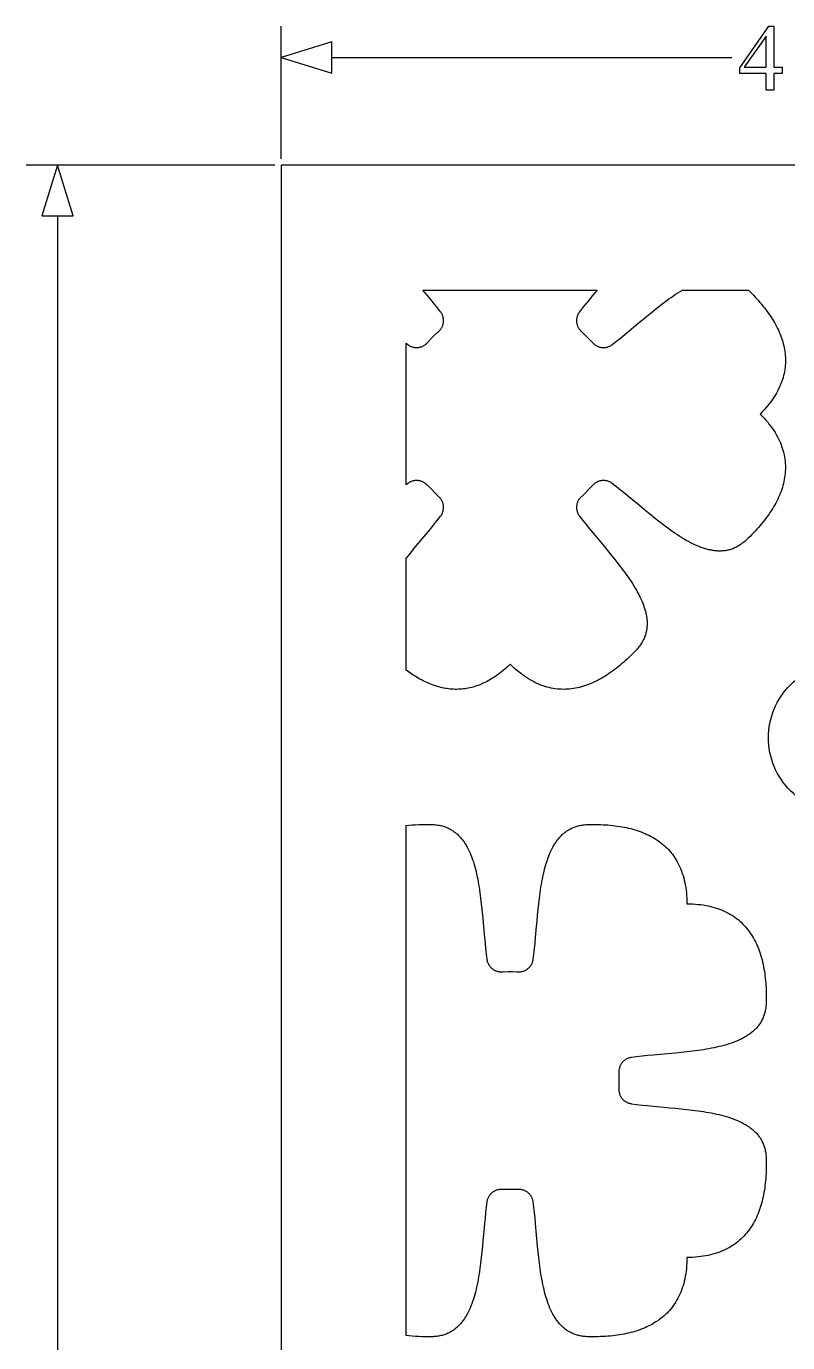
# Model space of a CAD drawing. Extents: x -1268 to 1319, y -900 to 956.
# Drawn here: x -1231 to -926, y 429 to 956 of the extents above; entities that cross this region are included whole.
import ezdxf

# ---------------------------------------------------------------- set-up
doc = ezdxf.new("R2010")
doc.units = 0
doc.layers.add('DIMENSIONS', color=253, linetype='CONTINUOUS')
doc.layers.add('LAYER_1', color=7, linetype='CONTINUOUS')

msp = doc.modelspace()

# ---------------------------------------------------------------- linework, layer by layer
at = {"layer": 'DIMENSIONS'}
for points in [[(-1129.08, 902.5), (-1129.08, 955.57)], [(-1108.85, 949.32), (-1129.08, 943.07)], [(-1108.85, 936.82), (-1108.85, 949.32)], [(-1129.08, 943.07), (-1108.85, 936.82)], [(-1108.85, 943.07), (-948.71, 943.07)], [(-1131.58, 900), (-1231.03, 900)], [(-1218.53, 900), (-1224.78, 879.77)], [(-1212.28, 879.77), (-1218.53, 900)], [(-1224.78, 879.77), (-1212.28, 879.77)], [(-1218.53, 879.77), (-1218.53, 15.62)]]:
    msp.add_lwpolyline(points, dxfattribs=at)
for points in [[(-928.61, 939.27), (-928.61, 936.65), (-931.97, 936.65), (-931.97, 930.05), (-935.01, 930.05), (-935.01, 936.65), (-945.59, 936.65), (-945.59, 939.01), (-933.99, 955.57), (-931.97, 955.57), (-931.97, 939.27)], [(-935.01, 939.27), (-935.01, 951.67), (-943.78, 939.27)]]:
    msp.add_lwpolyline(points, close=True, dxfattribs=at)
at = {"layer": 'LAYER_1'}
for points in [[(-1129.08, -900), (-679.08, -900), (-679.08, 900), (-1129.08, 900)], [(-937.37, 800.39), (-936.57, 799.57), (-935.81, 798.74), (-935.08, 797.92), (-934.39, 797.09), (-933.74, 796.26), (-933.11, 795.44), (-932.52, 794.61), (-931.97, 793.79), (-931.45, 792.96), (-930.96, 792.14), (-930.5, 791.31), (-930.08, 790.49), (-929.68, 789.66), (-929.32, 788.84), (-928.99, 788.02), (-928.69, 787.19), (-928.42, 786.37), (-928.18, 785.55), (-927.97, 784.73), (-927.79, 783.91), (-927.63, 783.1), (-927.51, 782.28), (-927.41, 781.46), (-927.34, 780.65), (-927.3, 779.84), (-927.28, 779.03), (-927.29, 778.22), (-927.33, 777.41), (-927.39, 776.6), (-927.48, 775.8), (-927.59, 775), (-927.73, 774.2), (-927.89, 773.4), (-928.08, 772.6), (-928.29, 771.81), (-928.52, 771.02), (-928.77, 770.23), (-929.05, 769.44), (-929.35, 768.65), (-929.67, 767.87), (-930.01, 767.09), (-930.37, 766.31), (-930.76, 765.54), (-931.16, 764.77), (-931.58, 764), (-932.03, 763.23), (-932.49, 762.47), (-932.97, 761.71), (-933.47, 760.95), (-933.98, 760.2), (-934.52, 759.45), (-935.07, 758.7), (-935.64, 757.96), (-936.22, 757.21), (-936.82, 756.48), (-937.44, 755.75), (-938.07, 755.02), (-938.72, 754.29), (-939.38, 753.57), (-940.05, 752.85), (-940.74, 752.14), (-941.44, 751.43), (-942.16, 750.72), (-942.89, 750.02), (-943.24, 749.7), (-943.59, 749.38), (-943.95, 749.08), (-944.31, 748.79), (-944.67, 748.52), (-945.04, 748.26), (-945.4, 748.01), (-945.77, 747.78), (-946.14, 747.55), (-946.51, 747.34), (-946.88, 747.15), (-947.26, 746.96), (-947.63, 746.79), (-948.01, 746.63), (-948.39, 746.48), (-948.78, 746.34), (-949.16, 746.21), (-949.55, 746.1), (-949.93, 745.99), (-950.32, 745.9), (-950.71, 745.82), (-951.11, 745.75), (-951.5, 745.69), (-951.9, 745.64), (-952.29, 745.61), (-952.69, 745.58), (-953.09, 745.56), (-953.49, 745.55), (-953.9, 745.55), (-954.3, 745.57), (-954.71, 745.59), (-955.11, 745.62), (-955.52, 745.66), (-955.93, 745.71), (-956.34, 745.77), (-956.76, 745.84), (-957.17, 745.92), (-957.58, 746), (-958, 746.1), (-958.42, 746.2), (-958.84, 746.31), (-959.26, 746.43), (-960.1, 746.7), (-960.94, 746.99), (-961.79, 747.32), (-962.65, 747.67), (-963.51, 748.05), (-964.37, 748.46), (-965.23, 748.9), (-966.1, 749.35), (-966.97, 749.84), (-967.84, 750.34), (-968.71, 750.87), (-969.59, 751.42), (-970.46, 751.98), (-971.34, 752.57), (-972.22, 753.17), (-973.11, 753.79), (-973.99, 754.42), (-974.87, 755.07), (-975.76, 755.73), (-976.64, 756.4), (-977.52, 757.08), (-979.29, 758.48), (-981.06, 759.9), (-982.82, 761.34), (-986.33, 764.26), (-989.8, 767.15), (-991.52, 768.57), (-993.22, 769.96), (-994.91, 771.31), (-995.75, 771.96), (-996.59, 772.61), (-996.82, 772.77), (-997.06, 772.93), (-997.3, 773.07), (-997.55, 773.2), (-997.8, 773.32), (-998.06, 773.42), (-998.32, 773.51), (-998.58, 773.59), (-998.85, 773.65), (-999.12, 773.71), (-999.38, 773.74), (-999.65, 773.77), (-999.92, 773.79), (-1000.19, 773.79), (-1000.46, 773.78), (-1000.73, 773.75), (-1001, 773.72), (-1001.26, 773.67), (-1001.53, 773.61), (-1001.79, 773.53), (-1002.04, 773.45), (-1002.3, 773.35), (-1002.55, 773.24), (-1002.79, 773.12), (-1003.03, 772.99), (-1003.27, 772.84), (-1003.49, 772.69), (-1003.72, 772.52), (-1003.93, 772.34), (-1004.14, 772.15), (-1004.34, 771.94), (-1004.53, 771.73), (-1008.81, 767.44), (-1009.03, 767.25), (-1009.23, 767.05), (-1009.42, 766.84), (-1009.6, 766.63), (-1009.77, 766.41), (-1009.93, 766.18), (-1010.07, 765.95), (-1010.21, 765.71), (-1010.33, 765.46), (-1010.44, 765.21), (-1010.53, 764.96), (-1010.62, 764.7), (-1010.69, 764.44), (-1010.75, 764.18), (-1010.8, 763.91), (-1010.84, 763.65), (-1010.86, 763.38), (-1010.87, 763.11), (-1010.87, 762.84), (-1010.86, 762.57), (-1010.83, 762.3), (-1010.79, 762.03), (-1010.74, 761.76), (-1010.67, 761.5), (-1010.6, 761.24), (-1010.51, 760.98), (-1010.4, 760.72), (-1010.29, 760.47), (-1010.16, 760.22), (-1010.01, 759.97), (-1009.86, 759.73), (-1009.69, 759.5), (-1008.39, 757.83), (-1007.04, 756.14), (-1005.66, 754.43), (-1004.24, 752.72), (-1001.34, 749.24), (-999.88, 747.49), (-998.43, 745.74), (-996.98, 743.97), (-995.56, 742.21), (-994.17, 740.44), (-993.49, 739.56), (-992.82, 738.67), (-992.16, 737.79), (-991.51, 736.9), (-990.87, 736.02), (-990.26, 735.14), (-989.65, 734.26), (-989.07, 733.38), (-988.5, 732.5), (-987.96, 731.63), (-987.43, 730.75), (-986.92, 729.88), (-986.44, 729.01), (-985.98, 728.15), (-985.55, 727.28), (-985.14, 726.42), (-984.75, 725.56), (-984.4, 724.71), (-984.08, 723.86), (-983.78, 723.01), (-983.52, 722.17), (-983.4, 721.75), (-983.29, 721.33), (-983.18, 720.92), (-983.09, 720.5), (-983, 720.09), (-982.92, 719.67), (-982.86, 719.26), (-982.8, 718.85), (-982.75, 718.44), (-982.71, 718.03), (-982.67, 717.62), (-982.65, 717.22), (-982.64, 716.81), (-982.64, 716.41), (-982.64, 716.01), (-982.66, 715.61), (-982.69, 715.21), (-982.73, 714.81), (-982.78, 714.41), (-982.84, 714.02), (-982.91, 713.63), (-982.99, 713.24), (-983.08, 712.85), (-983.18, 712.46), (-983.3, 712.07), (-983.42, 711.69), (-983.56, 711.31), (-983.71, 710.93), (-983.87, 710.55), (-984.04, 710.17), (-984.23, 709.8), (-984.43, 709.42), (-984.64, 709.05), (-984.86, 708.68), (-985.1, 708.32), (-985.34, 707.95), (-985.6, 707.59), (-985.88, 707.23), (-986.17, 706.87), (-986.47, 706.51), (-986.78, 706.15), (-987.11, 705.8), (-987.81, 705.07), (-988.51, 704.36), (-989.22, 703.66), (-989.94, 702.97), (-990.65, 702.29), (-991.38, 701.63), (-992.1, 700.98), (-992.83, 700.35), (-993.56, 699.74), (-994.3, 699.14), (-995.04, 698.55), (-995.78, 697.98), (-996.53, 697.43), (-997.28, 696.9), (-998.03, 696.38), (-998.79, 695.88), (-999.55, 695.4), (-1000.31, 694.94), (-1001.08, 694.5), (-1001.85, 694.08), (-1002.62, 693.67), (-1003.4, 693.29), (-1004.17, 692.93), (-1004.95, 692.58), (-1005.74, 692.26), (-1006.52, 691.97), (-1007.31, 691.69), (-1008.1, 691.43), (-1008.89, 691.2), (-1009.69, 690.99), (-1010.48, 690.81), (-1011.28, 690.65), (-1012.08, 690.51), (-1012.88, 690.4), (-1013.69, 690.31), (-1014.49, 690.25), (-1015.3, 690.21), (-1016.11, 690.2), (-1016.92, 690.21), (-1017.74, 690.26), (-1018.55, 690.33), (-1019.36, 690.42), (-1020.18, 690.55), (-1021, 690.7), (-1021.82, 690.88), (-1022.64, 691.1), (-1023.46, 691.34), (-1024.28, 691.61), (-1025.1, 691.91), (-1025.92, 692.24), (-1026.75, 692.6), (-1027.57, 692.99), (-1028.4, 693.42), (-1029.22, 693.87), (-1030.05, 694.36), (-1030.87, 694.88), (-1031.7, 695.44), (-1032.52, 696.03), (-1033.35, 696.65), (-1034.18, 697.31), (-1035, 698), (-1035.83, 698.72), (-1036.65, 699.49), (-1037.48, 700.28), (-1038.15, 699.63), (-1038.82, 699.01), (-1039.49, 698.41), (-1040.16, 697.83), (-1040.83, 697.27), (-1041.5, 696.74), (-1042.16, 696.23), (-1042.83, 695.74), (-1043.5, 695.27), (-1044.17, 694.83), (-1044.84, 694.41), (-1045.51, 694), (-1046.18, 693.62), (-1046.85, 693.27), (-1047.52, 692.93), (-1048.19, 692.61), (-1048.85, 692.31), (-1049.52, 692.04), (-1050.19, 691.78), (-1050.85, 691.55), (-1051.52, 691.33), (-1052.18, 691.13), (-1052.85, 690.96), (-1053.51, 690.8), (-1054.18, 690.66), (-1054.84, 690.54), (-1055.5, 690.44), (-1056.16, 690.35), (-1056.82, 690.29), (-1057.48, 690.24), (-1058.14, 690.21), (-1058.79, 690.2), (-1059.45, 690.2), (-1060.11, 690.23), (-1060.76, 690.27), (-1061.41, 690.32), (-1062.06, 690.39), (-1062.72, 690.48), (-1063.36, 690.59), (-1064.01, 690.71), (-1064.66, 690.85), (-1065.3, 691), (-1065.95, 691.17), (-1066.59, 691.35), (-1067.23, 691.55), (-1067.87, 691.76), (-1068.51, 691.99), (-1069.15, 692.24), (-1069.78, 692.49), (-1070.41, 692.76), (-1071.05, 693.05), (-1071.67, 693.35), (-1072.3, 693.66), (-1072.93, 693.98), (-1073.55, 694.32), (-1074.18, 694.67), (-1074.8, 695.03), (-1075.41, 695.41), (-1076.03, 695.8), (-1076.64, 696.2), (-1077.26, 696.61), (-1077.87, 697.03), (-1078.47, 697.47), (-1079.08, 697.91), (-1079.08, 742.6), (-1077.33, 744.76), (-1075.56, 746.91), (-1072, 751.18), (-1070.24, 753.29), (-1068.53, 755.38), (-1067.69, 756.42), (-1066.86, 757.46), (-1066.06, 758.48), (-1065.27, 759.5), (-1065.1, 759.73), (-1064.94, 759.97), (-1064.8, 760.22), (-1064.67, 760.47), (-1064.56, 760.72), (-1064.45, 760.98), (-1064.36, 761.24), (-1064.28, 761.5), (-1064.22, 761.76), (-1064.17, 762.03), (-1064.13, 762.3), (-1064.1, 762.57), (-1064.09, 762.84), (-1064.09, 763.11), (-1064.1, 763.38), (-1064.12, 763.65), (-1064.16, 763.91), (-1064.2, 764.18), (-1064.27, 764.44), (-1064.34, 764.7), (-1064.42, 764.96), (-1064.52, 765.21), (-1064.63, 765.46), (-1064.75, 765.71), (-1064.88, 765.95), (-1065.03, 766.18), (-1065.19, 766.41), (-1065.35, 766.63), (-1065.53, 766.84), (-1065.73, 767.05), (-1065.93, 767.25), (-1066.15, 767.44), (-1070.43, 771.73), (-1070.62, 771.94), (-1070.82, 772.15), (-1071.03, 772.34), (-1071.24, 772.52), (-1071.46, 772.69), (-1071.69, 772.84), (-1071.93, 772.99), (-1072.17, 773.12), (-1072.41, 773.24), (-1072.66, 773.35), (-1072.91, 773.45), (-1073.17, 773.53), (-1073.43, 773.61), (-1073.69, 773.67), (-1073.96, 773.72), (-1074.23, 773.75), (-1074.49, 773.78), (-1074.76, 773.79), (-1075.03, 773.79), (-1075.3, 773.77), (-1075.57, 773.74), (-1075.84, 773.71), (-1076.11, 773.65), (-1076.37, 773.59), (-1076.64, 773.51), (-1076.9, 773.42), (-1077.15, 773.32), (-1077.41, 773.2), (-1077.65, 773.07), (-1077.9, 772.93), (-1078.14, 772.77), (-1078.37, 772.61), (-1079.08, 772.06), (-1079.08, 828.73), (-1078.37, 828.18), (-1078.14, 828.01), (-1077.9, 827.86), (-1077.65, 827.72), (-1077.41, 827.59), (-1077.15, 827.47), (-1076.9, 827.37), (-1076.64, 827.28), (-1076.37, 827.2), (-1076.11, 827.13), (-1075.84, 827.08), (-1075.57, 827.04), (-1075.3, 827.02), (-1075.03, 827), (-1074.76, 827), (-1074.49, 827.01), (-1074.23, 827.04), (-1073.96, 827.07), (-1073.69, 827.12), (-1073.43, 827.18), (-1073.17, 827.25), (-1072.91, 827.34), (-1072.66, 827.44), (-1072.41, 827.54), (-1072.17, 827.67), (-1071.93, 827.8), (-1071.69, 827.94), (-1071.46, 828.1), (-1071.24, 828.27), (-1071.03, 828.45), (-1070.82, 828.64), (-1070.62, 828.85), (-1070.43, 829.06), (-1070.27, 829.25), (-1069.02, 830.62), (-1067.7, 831.93), (-1066.34, 833.19), (-1066.15, 833.35), (-1065.93, 833.54), (-1065.73, 833.74), (-1065.53, 833.94), (-1065.35, 834.16), (-1065.19, 834.38), (-1065.03, 834.61), (-1064.88, 834.84), (-1064.75, 835.08), (-1064.63, 835.33), (-1064.52, 835.57), (-1064.42, 835.83), (-1064.34, 836.08), (-1064.27, 836.35), (-1064.2, 836.61), (-1064.16, 836.87), (-1064.12, 837.14), (-1064.1, 837.41), (-1064.09, 837.68), (-1064.09, 837.95), (-1064.1, 838.22), (-1064.13, 838.49), (-1064.17, 838.76), (-1064.22, 839.02), (-1064.28, 839.29), (-1064.36, 839.55), (-1064.45, 839.81), (-1064.56, 840.07), (-1064.67, 840.32), (-1064.8, 840.57), (-1064.94, 840.81), (-1065.1, 841.05), (-1065.27, 841.29), (-1066.09, 842.35), (-1066.94, 843.43), (-1067.8, 844.51), (-1068.68, 845.6), (-1070.49, 847.79), (-1072.33, 850), (-1002.63, 850), (-1004.47, 847.79), (-1006.27, 845.6), (-1007.16, 844.51), (-1008.02, 843.43), (-1008.87, 842.35), (-1009.69, 841.29), (-1009.86, 841.05), (-1010.01, 840.81), (-1010.16, 840.57), (-1010.29, 840.32), (-1010.4, 840.07), (-1010.51, 839.81), (-1010.6, 839.55), (-1010.67, 839.29), (-1010.74, 839.02), (-1010.79, 838.76), (-1010.83, 838.49), (-1010.86, 838.22), (-1010.87, 837.95), (-1010.87, 837.68), (-1010.86, 837.41), (-1010.84, 837.14), (-1010.8, 836.87), (-1010.75, 836.61), (-1010.69, 836.35), (-1010.62, 836.08), (-1010.53, 835.83), (-1010.44, 835.57), (-1010.33, 835.33), (-1010.21, 835.08), (-1010.07, 834.84), (-1009.93, 834.61), (-1009.77, 834.38), (-1009.6, 834.16), (-1009.42, 833.94), (-1009.23, 833.74), (-1009.03, 833.54), (-1008.81, 833.35), (-1004.53, 829.06), (-1004.34, 828.85), (-1004.14, 828.64), (-1003.93, 828.45), (-1003.72, 828.27), (-1003.49, 828.1), (-1003.27, 827.94), (-1003.03, 827.8), (-1002.79, 827.67), (-1002.55, 827.54), (-1002.3, 827.44), (-1002.04, 827.34), (-1001.79, 827.25), (-1001.53, 827.18), (-1001.26, 827.12), (-1001, 827.07), (-1000.73, 827.04), (-1000.46, 827.01), (-1000.19, 827), (-999.92, 827), (-999.65, 827.02), (-999.38, 827.04), (-999.12, 827.08), (-998.85, 827.13), (-998.58, 827.2), (-998.32, 827.28), (-998.06, 827.37), (-997.8, 827.47), (-997.55, 827.59), (-997.3, 827.72), (-997.06, 827.86), (-996.82, 828.01), (-996.59, 828.18), (-994.91, 829.49), (-993.21, 830.84), (-991.49, 832.24), (-989.77, 833.66), (-986.28, 836.57), (-984.52, 838.04), (-982.75, 839.5), (-980.98, 840.95), (-979.21, 842.38), (-977.43, 843.78), (-976.54, 844.46), (-975.65, 845.13), (-974.76, 845.8), (-973.88, 846.44), (-972.99, 847.08), (-972.1, 847.7), (-971.22, 848.3), (-970.34, 848.89), (-969.46, 849.45), (-968.58, 850), (-942.1, 850), (-941.4, 849.31), (-940.71, 848.61), (-940.03, 847.91), (-939.37, 847.2), (-938.72, 846.49), (-938.08, 845.78), (-937.46, 845.06), (-936.85, 844.34), (-936.26, 843.62), (-935.69, 842.89), (-935.13, 842.16), (-934.58, 841.43), (-934.06, 840.69), (-933.55, 839.95), (-933.05, 839.21), (-932.58, 838.46), (-932.12, 837.71), (-931.68, 836.96), (-931.26, 836.2), (-930.86, 835.45), (-930.48, 834.69), (-930.11, 833.92), (-929.77, 833.16), (-929.45, 832.39), (-929.15, 831.62), (-928.87, 830.84), (-928.61, 830.07), (-928.37, 829.29), (-928.16, 828.51), (-927.97, 827.73), (-927.8, 826.94), (-927.65, 826.16), (-927.53, 825.37), (-927.43, 824.58), (-927.36, 823.79), (-927.31, 822.99), (-927.29, 822.2), (-927.29, 821.4), (-927.31, 820.61), (-927.37, 819.81), (-927.45, 819.01), (-927.55, 818.2), (-927.68, 817.4), (-927.85, 816.6), (-928.03, 815.79), (-928.25, 814.99), (-928.5, 814.18), (-928.77, 813.37), (-929.07, 812.56), (-929.41, 811.75), (-929.77, 810.95), (-930.16, 810.13), (-930.58, 809.32), (-931.04, 808.51), (-931.53, 807.7), (-932.04, 806.89), (-932.59, 806.08), (-933.17, 805.27), (-933.79, 804.45), (-934.44, 803.64), (-935.12, 802.83), (-935.83, 802.02), (-936.58, 801.21)], [(-1068.75, 636.1), (-1068.27, 636.08), (-1067.79, 636.05), (-1067.33, 636.01), (-1066.87, 635.96), (-1066.42, 635.9), (-1065.98, 635.83), (-1065.55, 635.75), (-1065.12, 635.65), (-1064.7, 635.55), (-1064.29, 635.43), (-1063.89, 635.31), (-1063.49, 635.18), (-1063.1, 635.03), (-1062.72, 634.88), (-1062.35, 634.72), (-1061.98, 634.54), (-1061.62, 634.36), (-1061.26, 634.17), (-1060.92, 633.97), (-1060.58, 633.76), (-1060.24, 633.54), (-1059.92, 633.31), (-1059.6, 633.07), (-1059.28, 632.83), (-1058.97, 632.57), (-1058.67, 632.31), (-1058.38, 632.04), (-1058.09, 631.76), (-1057.8, 631.48), (-1057.53, 631.18), (-1057.25, 630.88), (-1056.99, 630.57), (-1056.73, 630.25), (-1056.47, 629.92), (-1056.23, 629.59), (-1055.98, 629.25), (-1055.74, 628.9), (-1055.51, 628.55), (-1055.28, 628.19), (-1055.06, 627.82), (-1054.85, 627.45), (-1054.63, 627.06), (-1054.22, 626.28), (-1053.83, 625.48), (-1053.46, 624.64), (-1053.11, 623.79), (-1052.77, 622.91), (-1052.45, 622.02), (-1052.15, 621.1), (-1051.86, 620.16), (-1051.59, 619.2), (-1051.33, 618.23), (-1051.09, 617.24), (-1050.85, 616.23), (-1050.63, 615.21), (-1050.43, 614.18), (-1050.23, 613.13), (-1050.04, 612.07), (-1049.87, 611), (-1049.7, 609.91), (-1049.54, 608.82), (-1049.39, 607.72), (-1049.25, 606.61), (-1048.98, 604.38), (-1048.74, 602.12), (-1048.51, 599.86), (-1048.09, 595.32), (-1047.69, 590.82), (-1047.47, 588.6), (-1047.25, 586.41), (-1047.01, 584.26), (-1046.88, 583.21), (-1046.75, 582.16), (-1046.7, 581.88), (-1046.64, 581.6), (-1046.57, 581.32), (-1046.48, 581.06), (-1046.39, 580.8), (-1046.28, 580.54), (-1046.16, 580.29), (-1046.03, 580.05), (-1045.89, 579.82), (-1045.73, 579.59), (-1045.57, 579.38), (-1045.4, 579.17), (-1045.22, 578.97), (-1045.03, 578.77), (-1044.83, 578.59), (-1044.62, 578.42), (-1044.41, 578.26), (-1044.19, 578.1), (-1043.96, 577.96), (-1043.72, 577.83), (-1043.48, 577.7), (-1043.23, 577.59), (-1042.98, 577.49), (-1042.72, 577.41), (-1042.46, 577.33), (-1042.19, 577.27), (-1041.92, 577.22), (-1041.64, 577.18), (-1041.36, 577.16), (-1041.08, 577.15), (-1040.8, 577.15), (-1040.51, 577.17), (-1040.26, 577.19), (-1038.41, 577.27), (-1036.55, 577.27), (-1034.7, 577.19), (-1034.45, 577.17), (-1034.16, 577.15), (-1033.88, 577.15), (-1033.59, 577.16), (-1033.32, 577.18), (-1033.04, 577.22), (-1032.77, 577.27), (-1032.5, 577.33), (-1032.24, 577.41), (-1031.98, 577.49), (-1031.72, 577.59), (-1031.48, 577.7), (-1031.23, 577.83), (-1031, 577.96), (-1030.77, 578.1), (-1030.55, 578.26), (-1030.33, 578.42), (-1030.13, 578.59), (-1029.93, 578.77), (-1029.74, 578.97), (-1029.56, 579.17), (-1029.39, 579.38), (-1029.22, 579.59), (-1029.07, 579.82), (-1028.93, 580.05), (-1028.8, 580.29), (-1028.68, 580.54), (-1028.57, 580.8), (-1028.47, 581.06), (-1028.39, 581.32), (-1028.32, 581.6), (-1028.26, 581.88), (-1028.21, 582.16), (-1027.95, 584.26), (-1027.71, 586.41), (-1027.48, 588.6), (-1027.27, 590.82), (-1026.86, 595.32), (-1026.66, 597.59), (-1026.44, 599.86), (-1026.22, 602.12), (-1025.97, 604.38), (-1025.71, 606.61), (-1025.57, 607.72), (-1025.42, 608.82), (-1025.26, 609.91), (-1025.09, 611), (-1024.91, 612.07), (-1024.73, 613.13), (-1024.53, 614.18), (-1024.32, 615.21), (-1024.1, 616.23), (-1023.87, 617.24), (-1023.63, 618.23), (-1023.37, 619.2), (-1023.09, 620.16), (-1022.81, 621.1), (-1022.5, 622.02), (-1022.18, 622.91), (-1021.85, 623.79), (-1021.49, 624.64), (-1021.12, 625.48), (-1020.73, 626.28), (-1020.32, 627.06), (-1020.11, 627.45), (-1019.89, 627.82), (-1019.67, 628.19), (-1019.45, 628.55), (-1019.21, 628.9), (-1018.98, 629.25), (-1018.73, 629.59), (-1018.48, 629.92), (-1018.23, 630.25), (-1017.97, 630.57), (-1017.7, 630.88), (-1017.43, 631.18), (-1017.15, 631.48), (-1016.87, 631.76), (-1016.58, 632.04), (-1016.29, 632.31), (-1015.98, 632.57), (-1015.68, 632.83), (-1015.36, 633.07), (-1015.04, 633.31), (-1014.71, 633.54), (-1014.38, 633.76), (-1014.04, 633.97), (-1013.69, 634.17), (-1013.34, 634.36), (-1012.98, 634.54), (-1012.61, 634.72), (-1012.24, 634.88), (-1011.85, 635.03), (-1011.47, 635.18), (-1011.07, 635.31), (-1010.67, 635.43), (-1010.25, 635.55), (-1009.84, 635.65), (-1009.41, 635.75), (-1008.98, 635.83), (-1008.54, 635.9), (-1008.09, 635.96), (-1007.63, 636.01), (-1007.16, 636.05), (-1006.69, 636.08), (-1006.21, 636.1), (-1005.2, 636.12), (-1004.19, 636.13), (-1003.2, 636.12), (-1002.2, 636.1), (-1001.22, 636.08), (-1000.24, 636.03), (-999.27, 635.98), (-998.31, 635.91), (-997.36, 635.82), (-996.41, 635.73), (-995.47, 635.62), (-994.55, 635.49), (-993.63, 635.36), (-992.72, 635.2), (-991.82, 635.04), (-990.93, 634.85), (-990.06, 634.65), (-989.19, 634.44), (-988.34, 634.21), (-987.49, 633.97), (-986.66, 633.71), (-985.84, 633.43), (-985.04, 633.14), (-984.24, 632.83), (-983.46, 632.5), (-982.7, 632.16), (-981.94, 631.8), (-981.21, 631.42), (-980.48, 631.02), (-979.77, 630.61), (-979.08, 630.17), (-978.4, 629.72), (-977.74, 629.26), (-977.09, 628.77), (-976.46, 628.26), (-975.84, 627.73), (-975.25, 627.19), (-974.67, 626.63), (-974.1, 626.04), (-973.56, 625.44), (-973.03, 624.81), (-972.53, 624.17), (-972.04, 623.5), (-971.57, 622.81), (-971.12, 622.11), (-970.69, 621.38), (-970.28, 620.63), (-969.89, 619.86), (-969.52, 619.06), (-969.17, 618.25), (-968.85, 617.41), (-968.54, 616.55), (-968.26, 615.66), (-968, 614.76), (-967.76, 613.83), (-967.54, 612.87), (-967.35, 611.9), (-967.18, 610.9), (-967.04, 609.87), (-966.92, 608.83), (-966.83, 607.75), (-966.75, 606.66), (-966.71, 605.53), (-966.69, 604.39), (-965.54, 604.37), (-964.42, 604.32), (-963.32, 604.25), (-962.25, 604.15), (-961.2, 604.03), (-960.18, 603.89), (-959.18, 603.72), (-958.2, 603.53), (-957.25, 603.32), (-956.32, 603.08), (-955.41, 602.82), (-954.53, 602.53), (-953.67, 602.23), (-952.83, 601.9), (-952.01, 601.56), (-951.22, 601.19), (-950.45, 600.8), (-949.7, 600.39), (-948.97, 599.96), (-948.26, 599.51), (-947.57, 599.04), (-946.91, 598.55), (-946.26, 598.04), (-945.64, 597.51), (-945.03, 596.97), (-944.45, 596.41), (-943.89, 595.83), (-943.34, 595.23), (-942.81, 594.62), (-942.31, 593.99), (-941.82, 593.34), (-941.35, 592.68), (-940.9, 592), (-940.47, 591.3), (-940.05, 590.59), (-939.66, 589.87), (-939.28, 589.13), (-938.92, 588.38), (-938.57, 587.61), (-938.25, 586.83), (-937.94, 586.04), (-937.64, 585.23), (-937.37, 584.41), (-937.11, 583.58), (-936.86, 582.74), (-936.63, 581.88), (-936.42, 581.02), (-936.22, 580.14), (-936.04, 579.25), (-935.87, 578.35), (-935.72, 577.45), (-935.58, 576.53), (-935.46, 575.6), (-935.35, 574.66), (-935.25, 573.72), (-935.17, 572.76), (-935.1, 571.8), (-935.04, 570.83), (-935, 569.86), (-934.97, 568.87), (-934.95, 567.88), (-934.95, 566.88), (-934.96, 565.88), (-934.97, 564.87), (-934.99, 564.38), (-935.02, 563.91), (-935.06, 563.45), (-935.11, 562.99), (-935.17, 562.54), (-935.25, 562.1), (-935.33, 561.66), (-935.42, 561.24), (-935.53, 560.82), (-935.64, 560.41), (-935.76, 560.01), (-935.9, 559.61), (-936.04, 559.22), (-936.2, 558.84), (-936.36, 558.46), (-936.53, 558.1), (-936.72, 557.74), (-936.91, 557.38), (-937.11, 557.03), (-937.32, 556.69), (-937.54, 556.36), (-937.77, 556.03), (-938, 555.71), (-938.25, 555.4), (-938.5, 555.09), (-938.76, 554.79), (-939.03, 554.49), (-939.31, 554.2), (-939.6, 553.92), (-939.89, 553.64), (-940.2, 553.37), (-940.51, 553.11), (-940.83, 552.85), (-941.15, 552.59), (-941.48, 552.34), (-941.82, 552.1), (-942.17, 551.86), (-942.53, 551.63), (-942.89, 551.4), (-943.25, 551.18), (-943.63, 550.96), (-944.01, 550.75), (-944.79, 550.34), (-945.6, 549.95), (-946.43, 549.58), (-947.28, 549.23), (-948.16, 548.89), (-949.06, 548.57), (-949.98, 548.27), (-950.91, 547.98), (-951.87, 547.71), (-952.84, 547.45), (-953.83, 547.2), (-954.84, 546.97), (-955.86, 546.75), (-956.9, 546.54), (-957.95, 546.35), (-959.01, 546.16), (-960.08, 545.98), (-961.16, 545.82), (-962.25, 545.66), (-963.35, 545.51), (-964.46, 545.37), (-966.7, 545.1), (-968.95, 544.86), (-971.22, 544.63), (-975.76, 544.21), (-980.26, 543.8), (-982.48, 543.59), (-984.66, 543.37), (-986.81, 543.13), (-987.87, 543), (-988.91, 542.86), (-989.2, 542.82), (-989.48, 542.76), (-989.75, 542.69), (-990.02, 542.6), (-990.28, 542.5), (-990.53, 542.4), (-990.78, 542.28), (-991.02, 542.14), (-991.25, 542), (-991.48, 541.85), (-991.7, 541.69), (-991.91, 541.52), (-992.11, 541.34), (-992.3, 541.15), (-992.48, 540.95), (-992.66, 540.74), (-992.82, 540.53), (-992.97, 540.31), (-993.12, 540.08), (-993.25, 539.84), (-993.37, 539.6), (-993.48, 539.35), (-993.58, 539.1), (-993.67, 538.84), (-993.74, 538.58), (-993.81, 538.31), (-993.86, 538.04), (-993.89, 537.76), (-993.92, 537.48), (-993.93, 537.2), (-993.92, 536.91), (-993.91, 536.63), (-993.91, 530.57), (-993.92, 530.28), (-993.93, 529.99), (-993.92, 529.71), (-993.89, 529.43), (-993.86, 529.16), (-993.81, 528.88), (-993.74, 528.62), (-993.67, 528.35), (-993.58, 528.09), (-993.48, 527.84), (-993.37, 527.59), (-993.25, 527.35), (-993.12, 527.12), (-992.97, 526.89), (-992.82, 526.67), (-992.66, 526.45), (-992.48, 526.24), (-992.3, 526.05), (-992.11, 525.86), (-991.91, 525.68), (-991.7, 525.5), (-991.48, 525.34), (-991.25, 525.19), (-991.02, 525.05), (-990.78, 524.92), (-990.53, 524.8), (-990.28, 524.69), (-990.02, 524.59), (-989.75, 524.51), (-989.48, 524.43), (-989.2, 524.38), (-988.91, 524.33), (-986.81, 524.07), (-984.66, 523.82), (-982.48, 523.6), (-980.26, 523.39), (-975.76, 522.98), (-973.49, 522.77), (-971.22, 522.56), (-968.95, 522.34), (-966.7, 522.09), (-964.46, 521.83), (-963.35, 521.68), (-962.25, 521.53), (-961.16, 521.38), (-960.08, 521.21), (-959.01, 521.03), (-957.95, 520.85), (-956.9, 520.65), (-955.86, 520.44), (-954.84, 520.22), (-953.83, 519.99), (-952.84, 519.74), (-951.87, 519.48), (-950.91, 519.21), (-949.98, 518.92), (-949.06, 518.62), (-948.16, 518.3), (-947.28, 517.97), (-946.43, 517.61), (-945.6, 517.24), (-944.79, 516.85), (-944.01, 516.44), (-943.63, 516.23), (-943.25, 516.01), (-942.89, 515.79), (-942.53, 515.56), (-942.17, 515.33), (-941.82, 515.09), (-941.48, 514.85), (-941.15, 514.6), (-940.83, 514.35), (-940.51, 514.09), (-940.2, 513.82), (-939.89, 513.55), (-939.6, 513.27), (-939.31, 512.99), (-939.03, 512.7), (-938.76, 512.4), (-938.5, 512.1), (-938.25, 511.79), (-938, 511.48), (-937.77, 511.16), (-937.54, 510.83), (-937.32, 510.5), (-937.11, 510.16), (-936.91, 509.81), (-936.72, 509.46), (-936.53, 509.1), (-936.36, 508.73), (-936.2, 508.35), (-936.04, 507.97), (-935.9, 507.58), (-935.76, 507.19), (-935.64, 506.78), (-935.53, 506.37), (-935.42, 505.95), (-935.33, 505.53), (-935.25, 505.09), (-935.17, 504.65), (-935.11, 504.2), (-935.06, 503.75), (-935.02, 503.28), (-934.99, 502.81), (-934.97, 502.33), (-934.96, 501.32), (-934.95, 500.31), (-934.95, 499.31), (-934.97, 498.32), (-935, 497.34), (-935.04, 496.36), (-935.1, 495.39), (-935.17, 494.43), (-935.25, 493.47), (-935.35, 492.53), (-935.46, 491.59), (-935.58, 490.66), (-935.72, 489.75), (-935.87, 488.84), (-936.04, 487.94), (-936.22, 487.05), (-936.42, 486.17), (-936.63, 485.31), (-936.86, 484.45), (-937.11, 483.61), (-937.37, 482.78), (-937.64, 481.96), (-937.94, 481.15), (-938.25, 480.36), (-938.57, 479.58), (-938.92, 478.81), (-939.28, 478.06), (-939.66, 477.32), (-940.05, 476.6), (-940.47, 475.89), (-940.9, 475.2), (-941.35, 474.52), (-941.82, 473.85), (-942.31, 473.21), (-942.81, 472.58), (-943.34, 471.96), (-943.89, 471.36), (-944.45, 470.78), (-945.03, 470.22), (-945.64, 469.68), (-946.26, 469.15), (-946.91, 468.64), (-947.57, 468.16), (-948.26, 467.69), (-948.97, 467.24), (-949.7, 466.81), (-950.45, 466.4), (-951.22, 466.01), (-952.01, 465.64), (-952.83, 465.29), (-953.67, 464.96), (-954.53, 464.66), (-955.41, 464.38), (-956.32, 464.11), (-957.25, 463.88), (-958.2, 463.66), (-959.18, 463.47), (-960.18, 463.3), (-961.2, 463.16), (-962.25, 463.04), (-963.32, 462.94), (-964.42, 462.87), (-965.54, 462.83), (-966.69, 462.81), (-966.71, 461.66), (-966.75, 460.54), (-966.83, 459.44), (-966.92, 458.37), (-967.04, 457.32), (-967.18, 456.29), (-967.35, 455.29), (-967.54, 454.32), (-967.76, 453.36), (-968, 452.44), (-968.26, 451.53), (-968.54, 450.65), (-968.85, 449.78), (-969.17, 448.95), (-969.52, 448.13), (-969.89, 447.34), (-970.28, 446.56), (-970.69, 445.81), (-971.12, 445.09), (-971.57, 444.38), (-972.04, 443.69), (-972.53, 443.03), (-973.03, 442.38), (-973.56, 441.76), (-974.1, 441.15), (-974.67, 440.57), (-975.25, 440), (-975.84, 439.46), (-976.46, 438.93), (-977.09, 438.42), (-977.74, 437.94), (-978.4, 437.47), (-979.08, 437.02), (-979.77, 436.59), (-980.48, 436.17), (-981.21, 435.78), (-981.94, 435.4), (-982.7, 435.04), (-983.46, 434.69), (-984.24, 434.37), (-985.04, 434.06), (-985.84, 433.76), (-986.66, 433.49), (-987.49, 433.22), (-988.34, 432.98), (-989.19, 432.75), (-990.06, 432.54), (-990.93, 432.34), (-991.82, 432.16), (-992.72, 431.99), (-993.63, 431.84), (-994.55, 431.7), (-995.47, 431.57), (-996.41, 431.46), (-997.36, 431.37), (-998.31, 431.28), (-999.27, 431.22), (-1000.24, 431.16), (-1001.22, 431.12), (-1002.2, 431.09), (-1003.2, 431.07), (-1004.19, 431.07), (-1005.2, 431.07), (-1006.21, 431.09), (-1006.69, 431.11), (-1007.16, 431.14), (-1007.63, 431.18), (-1008.09, 431.23), (-1008.54, 431.29), (-1008.98, 431.36), (-1009.41, 431.45), (-1009.84, 431.54), (-1010.25, 431.64), (-1010.67, 431.76), (-1011.07, 431.88), (-1011.47, 432.02), (-1011.85, 432.16), (-1012.24, 432.31), (-1012.61, 432.48), (-1012.98, 432.65), (-1013.34, 432.83), (-1013.69, 433.02), (-1014.04, 433.23), (-1014.38, 433.44), (-1014.71, 433.65), (-1015.04, 433.88), (-1015.36, 434.12), (-1015.68, 434.36), (-1015.98, 434.62), (-1016.29, 434.88), (-1016.58, 435.15), (-1016.87, 435.43), (-1017.15, 435.72), (-1017.43, 436.01), (-1017.7, 436.31), (-1017.97, 436.62), (-1018.23, 436.94), (-1018.48, 437.27), (-1018.73, 437.6), (-1018.98, 437.94), (-1019.21, 438.29), (-1019.45, 438.64), (-1019.67, 439), (-1019.89, 439.37), (-1020.11, 439.75), (-1020.32, 440.13), (-1020.73, 440.91), (-1021.12, 441.72), (-1021.49, 442.55), (-1021.85, 443.4), (-1022.18, 444.28), (-1022.5, 445.18), (-1022.81, 446.09), (-1023.09, 447.03), (-1023.37, 447.99), (-1023.63, 448.96), (-1023.87, 449.95), (-1024.1, 450.96), (-1024.32, 451.98), (-1024.53, 453.01), (-1024.73, 454.06), (-1024.91, 455.12), (-1025.09, 456.2), (-1025.26, 457.28), (-1025.42, 458.37), (-1025.57, 459.47), (-1025.71, 460.58), (-1025.97, 462.81), (-1026.22, 465.07), (-1026.44, 467.33), (-1026.86, 471.87), (-1027.27, 476.38), (-1027.48, 478.6), (-1027.71, 480.78), (-1027.95, 482.93), (-1028.08, 483.99), (-1028.21, 485.03), (-1028.26, 485.32), (-1028.32, 485.59), (-1028.39, 485.87), (-1028.47, 486.13), (-1028.57, 486.4), (-1028.68, 486.65), (-1028.8, 486.9), (-1028.93, 487.14), (-1029.07, 487.37), (-1029.22, 487.6), (-1029.39, 487.82), (-1029.56, 488.02), (-1029.74, 488.23), (-1029.93, 488.42), (-1030.13, 488.6), (-1030.33, 488.77), (-1030.55, 488.94), (-1030.77, 489.09), (-1031, 489.23), (-1031.23, 489.37), (-1031.48, 489.49), (-1031.72, 489.6), (-1031.98, 489.7), (-1032.24, 489.78), (-1032.5, 489.86), (-1032.77, 489.92), (-1033.04, 489.97), (-1033.32, 490.01), (-1033.59, 490.03), (-1033.88, 490.05), (-1034.16, 490.04), (-1034.45, 490.02), (-1040.51, 490.02), (-1040.8, 490.04), (-1041.08, 490.05), (-1041.36, 490.03), (-1041.64, 490.01), (-1041.92, 489.97), (-1042.19, 489.92), (-1042.46, 489.86), (-1042.72, 489.78), (-1042.98, 489.7), (-1043.23, 489.6), (-1043.48, 489.49), (-1043.72, 489.37), (-1043.96, 489.23), (-1044.19, 489.09), (-1044.41, 488.94), (-1044.62, 488.77), (-1044.83, 488.6), (-1045.03, 488.42), (-1045.22, 488.23), (-1045.4, 488.02), (-1045.57, 487.82), (-1045.73, 487.6), (-1045.89, 487.37), (-1046.03, 487.14), (-1046.16, 486.9), (-1046.28, 486.65), (-1046.39, 486.4), (-1046.48, 486.13), (-1046.57, 485.87), (-1046.64, 485.59), (-1046.7, 485.32), (-1046.75, 485.03), (-1047.01, 482.93), (-1047.25, 480.78), (-1047.47, 478.6), (-1047.69, 476.38), (-1048.09, 471.87), (-1048.3, 469.61), (-1048.51, 467.33), (-1048.74, 465.07), (-1048.98, 462.81), (-1049.25, 460.58), (-1049.39, 459.47), (-1049.54, 458.37), (-1049.7, 457.28), (-1049.87, 456.2), (-1050.04, 455.12), (-1050.23, 454.06), (-1050.43, 453.01), (-1050.63, 451.98), (-1050.85, 450.96), (-1051.09, 449.95), (-1051.33, 448.96), (-1051.59, 447.99), (-1051.86, 447.03), (-1052.15, 446.09), (-1052.45, 445.18), (-1052.77, 444.28), (-1053.11, 443.4), (-1053.46, 442.55), (-1053.83, 441.72), (-1054.22, 440.91), (-1054.63, 440.13), (-1054.85, 439.75), (-1055.06, 439.37), (-1055.28, 439), (-1055.51, 438.64), (-1055.74, 438.29), (-1055.98, 437.94), (-1056.23, 437.6), (-1056.47, 437.27), (-1056.73, 436.94), (-1056.99, 436.62), (-1057.25, 436.31), (-1057.53, 436.01), (-1057.8, 435.72), (-1058.09, 435.43), (-1058.38, 435.15), (-1058.67, 434.88), (-1058.97, 434.62), (-1059.28, 434.36), (-1059.6, 434.12), (-1059.92, 433.88), (-1060.24, 433.65), (-1060.58, 433.44), (-1060.92, 433.23), (-1061.26, 433.02), (-1061.62, 432.83), (-1061.98, 432.65), (-1062.35, 432.48), (-1062.72, 432.31), (-1063.1, 432.16), (-1063.49, 432.02), (-1063.89, 431.88), (-1064.29, 431.76), (-1064.7, 431.64), (-1065.12, 431.54), (-1065.55, 431.45), (-1065.98, 431.36), (-1066.42, 431.29), (-1066.87, 431.23), (-1067.33, 431.18), (-1067.79, 431.14), (-1068.27, 431.11), (-1068.75, 431.09), (-1070.08, 431.07), (-1071.41, 431.07), (-1072.72, 431.09), (-1074.02, 431.13), (-1075.3, 431.19), (-1076.58, 431.28), (-1077.84, 431.39), (-1079.08, 431.53), (-1079.08, 635.67), (-1077.84, 635.8), (-1076.58, 635.91), (-1075.3, 636), (-1074.02, 636.06), (-1072.72, 636.11), (-1071.41, 636.13), (-1070.08, 636.12)]]:
    msp.add_lwpolyline(points, close=True, dxfattribs=at)
msp.add_lwpolyline([(-904.08, 700.83, -0.414214), (-874.08, 670.83, -0.414214), (-904.08, 640.83, -0.414214), (-934.08, 670.83, -0.414214)], format="xyb", close=True, dxfattribs=at)

doc.saveas('drawing.dxf')
